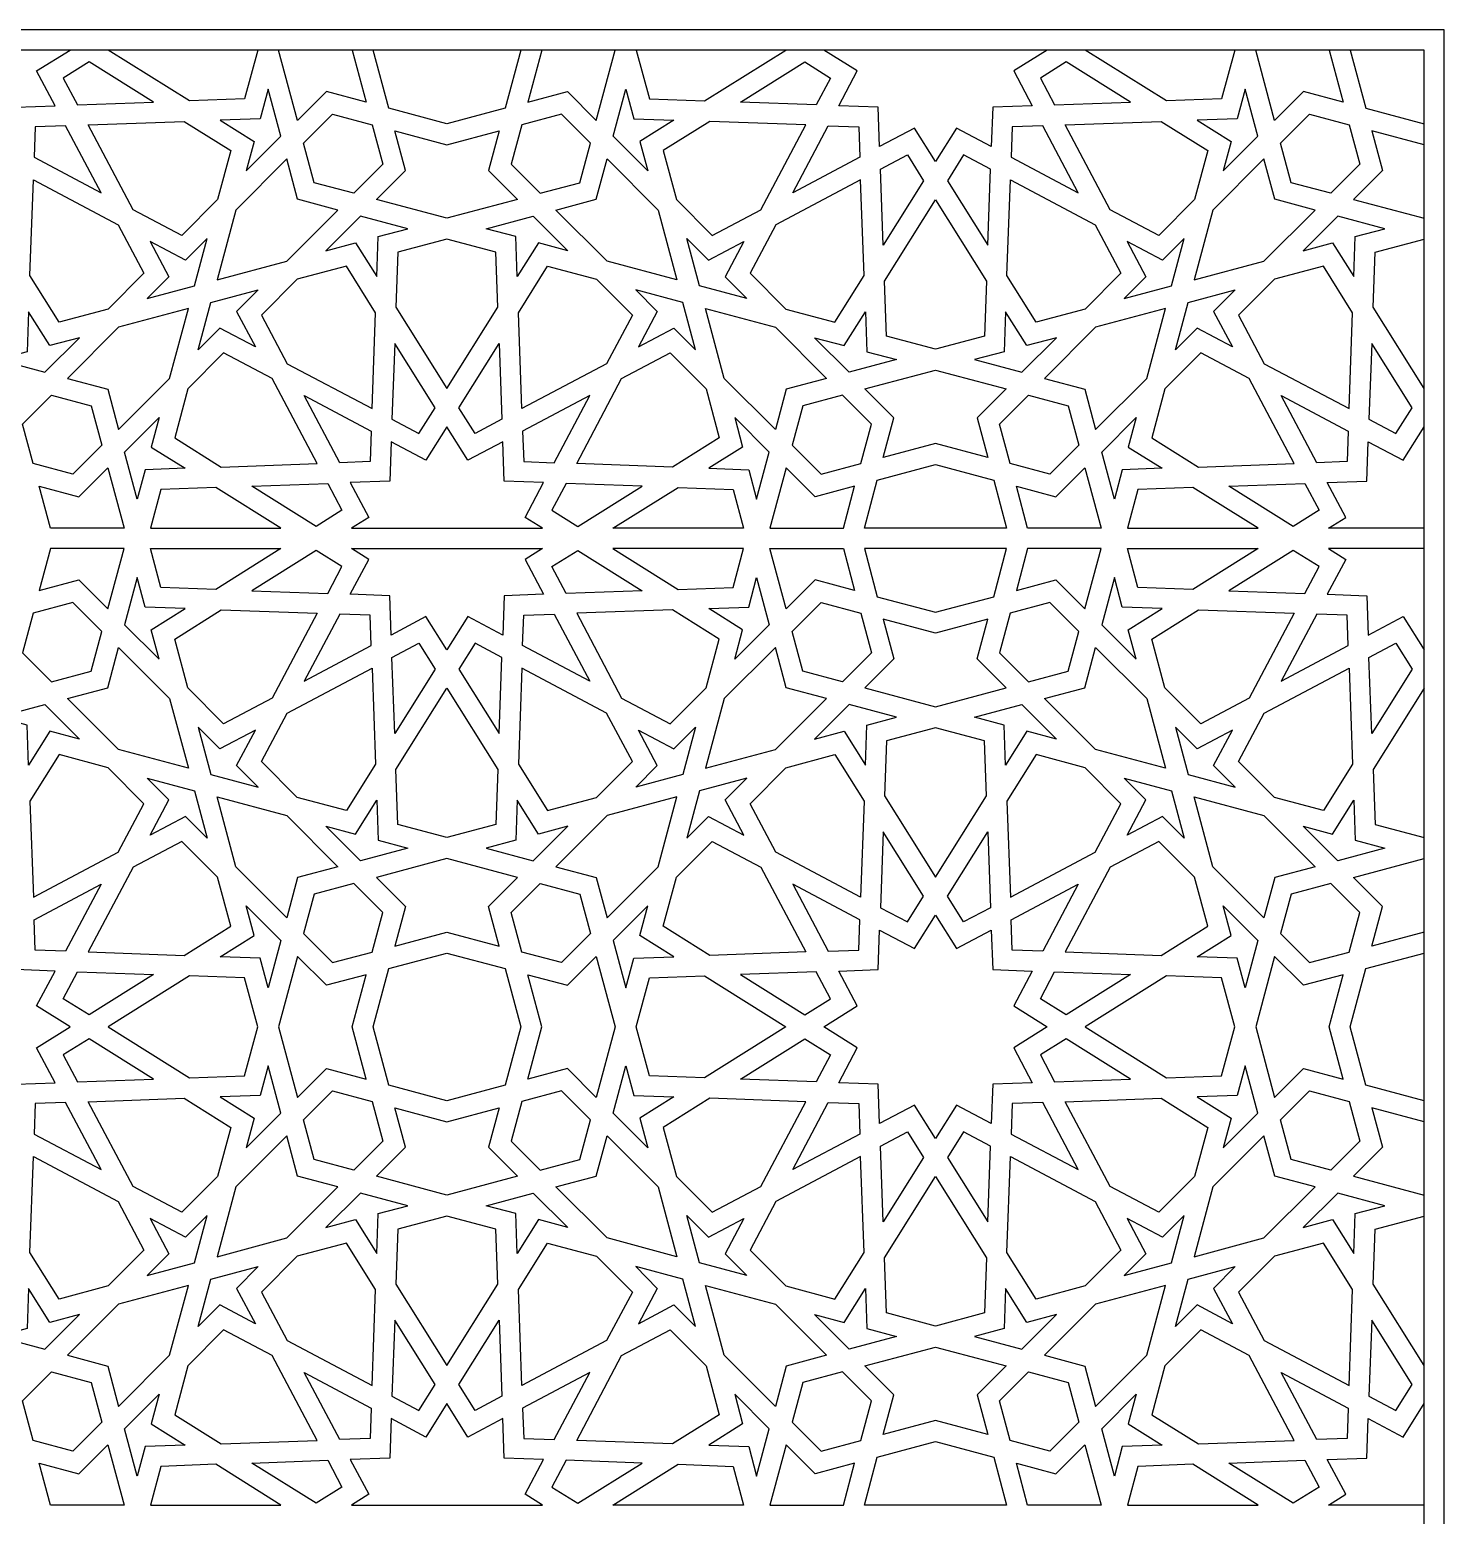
# Model space of a CAD drawing. Extents: x -1198 to 1735, y -1009 to 1923.
# Drawn here: x 339 to 1735, y 457 to 1923 of the extents above; entities that cross this region are included whole.
import ezdxf

# ---------------------------------------------------------------- set-up
doc = ezdxf.new("R2010")
doc.units = 0
doc.layers.add('LAYER_01', color=1, linetype='CONTINUOUS')

msp = doc.modelspace()

# ---------------------------------------------------------------- linework, layer by layer
at = {"layer": 'LAYER_01'}
for points in [[(-1198.1, -1009.4), (1734.6, -1009.4), (1734.6, 1923.2), (-1198.1, 1923.2)], [(-1178.1, -989.4), (1714.6, -989.4), (1714.6, 1903.2), (-1178.1, 1903.2)], [(371.8, 1875.5), (385.9, 1849), (460.8, 1851.7), (397.3, 1891.4)], [(1129, 1875.5), (1114.9, 1849), (1040, 1851.7), (1103.5, 1891.4)], [(1336, 1875.5), (1350.1, 1849), (1425, 1851.7), (1361.5, 1891.4)], [(586.4, 1818), (573.9, 1864.6), (566.1, 1835.4), (526.6, 1834), (560.1, 1813), (552.3, 1783.9)], [(914.4, 1818), (926.9, 1864.6), (934.7, 1835.4), (974.2, 1834), (940.7, 1813), (948.5, 1783.9)], [(1550.6, 1818), (1538.1, 1864.6), (1530.3, 1835.4), (1490.9, 1834), (1524.3, 1813), (1516.5, 1783.9)], [(637.5, 1839.9), (676.6, 1829.4), (687, 1790.4), (658.4, 1761.8), (619.4, 1772.2), (608.9, 1811.3)], [(863.3, 1839.9), (824.2, 1829.4), (813.7, 1790.4), (842.3, 1761.8), (881.4, 1772.2), (891.9, 1811.3)], [(1601.7, 1839.9), (1640.8, 1829.4), (1651.3, 1790.4), (1622.7, 1761.8), (1583.6, 1772.2), (1573.1, 1811.3)], [(344.1, 1827.4), (343, 1797.4), (409.2, 1762.3), (374.1, 1828.5)], [(524, 1755.6), (488.6, 1720.2), (440.7, 1745.6), (396.3, 1829.3), (491, 1832.7), (537, 1803.9)], [(750.4, 1737.1), (680.8, 1755.8), (709.4, 1784.4), (698.9, 1823.4), (750.4, 1809.6), (801.9, 1823.4), (791.4, 1784.4), (820, 1755.8)], [(976.8, 1755.6), (1012.2, 1720.2), (1060.1, 1745.6), (1104.5, 1829.3), (1009.8, 1832.7), (963.8, 1803.9)], [(1156.7, 1827.4), (1157.8, 1797.4), (1091.6, 1762.3), (1126.7, 1828.5)], [(1308.3, 1827.4), (1307.2, 1797.4), (1373.4, 1762.3), (1338.3, 1828.5)], [(1488.2, 1755.6), (1452.8, 1720.2), (1404.9, 1745.6), (1360.5, 1829.3), (1455.2, 1832.7), (1501.2, 1803.9)], [(642.8, 1745.2), (603, 1755.9), (592.4, 1795.7), (541.9, 1745.2), (523.5, 1676.3), (592.4, 1694.8)], [(857.9, 1745.2), (897.7, 1755.9), (908.4, 1795.7), (958.8, 1745.2), (977.3, 1676.3), (908.4, 1694.8)], [(1204.8, 1799.7), (1220.7, 1774.2), (1180.9, 1710.7), (1178.2, 1785.6)], [(1260.2, 1799.7), (1244.3, 1774.2), (1284.1, 1710.7), (1286.8, 1785.6)], [(1607.1, 1745.2), (1567.3, 1755.9), (1556.6, 1795.7), (1506.2, 1745.2), (1487.7, 1676.3), (1556.6, 1694.8)], [(415.9, 1647.5), (367.6, 1634.5), (338.8, 1680.5), (342.2, 1775.2), (425.9, 1730.8), (451.3, 1682.9)], [(1084.9, 1647.5), (1133.2, 1634.5), (1162, 1680.5), (1158.6, 1775.2), (1074.9, 1730.8), (1049.5, 1682.9)], [(1380.1, 1647.5), (1331.8, 1634.5), (1303, 1680.5), (1306.4, 1775.2), (1390.1, 1730.8), (1415.5, 1682.9)], [(1232.5, 1755.4), (1282.8, 1675.1), (1280.8, 1620.9), (1232.5, 1607.9), (1184.2, 1620.9), (1182.2, 1675.1)], [(665.1, 1739.3), (631, 1705.1), (660.2, 1713), (681.2, 1679.5), (682.6, 1719), (711.8, 1726.8)], [(835.6, 1739.3), (869.8, 1705.1), (840.6, 1713), (819.6, 1679.5), (818.2, 1719), (789, 1726.8)], [(1629.4, 1739.3), (1595.3, 1705.1), (1624.4, 1713), (1645.4, 1679.5), (1646.8, 1719), (1676, 1726.8)], [(501.2, 1670.3), (513.7, 1717), (492.3, 1695.6), (457.4, 1714.1), (475.9, 1679.2), (454.6, 1657.9)], [(750.4, 1569), (800.7, 1649.3), (798.7, 1703.5), (750.4, 1716.4), (702, 1703.5), (700.1, 1649.3)], [(999.6, 1670.3), (987.1, 1717), (1008.5, 1695.6), (1043.4, 1714.1), (1024.9, 1679.2), (1046.2, 1657.9)], [(1465.4, 1670.3), (1477.9, 1717), (1456.5, 1695.6), (1421.6, 1714.1), (1440.1, 1679.2), (1418.8, 1657.9)], [(602.7, 1676.9), (567.3, 1641.5), (592.8, 1593.5), (676.5, 1549.2), (679.9, 1643.8), (651.1, 1689.8)], [(898, 1676.9), (933.4, 1641.5), (908, 1593.5), (824.3, 1549.2), (820.9, 1643.8), (849.7, 1689.8)], [(1567, 1676.9), (1531.6, 1641.5), (1557, 1593.5), (1640.7, 1549.2), (1644.1, 1643.8), (1615.3, 1689.8)], [(517.5, 1654), (564.1, 1666.5), (542.8, 1645.2), (561.3, 1610.2), (526.4, 1628.8), (505, 1607.4)], [(983.3, 1654), (936.7, 1666.5), (958, 1645.2), (939.5, 1610.2), (974.4, 1628.8), (995.8, 1607.4)], [(1481.7, 1654), (1528.3, 1666.5), (1507, 1645.2), (1525.5, 1610.2), (1490.6, 1628.8), (1469.2, 1607.4)], [(336.1, 1605.4), (306.9, 1597.6), (353.5, 1585.1), (387.6, 1619.2), (358.5, 1611.4), (337.5, 1644.9)], [(375.8, 1579.1), (415.6, 1568.5), (426.3, 1528.7), (476.7, 1579.1), (495.2, 1648), (426.3, 1629.6)], [(1125, 1579.1), (1085.2, 1568.5), (1074.5, 1528.7), (1024.1, 1579.1), (1005.6, 1648), (1074.5, 1629.6)], [(1164.7, 1605.4), (1193.9, 1597.6), (1147.3, 1585.1), (1113.1, 1619.2), (1142.3, 1611.4), (1163.3, 1644.9)], [(1300.3, 1605.4), (1271.1, 1597.6), (1317.7, 1585.1), (1351.9, 1619.2), (1322.7, 1611.4), (1301.7, 1644.9)], [(1340.1, 1579.1), (1379.8, 1568.5), (1390.5, 1528.7), (1441, 1579.1), (1459.4, 1648), (1390.5, 1629.6)], [(722.6, 1524.7), (738.6, 1550.1), (698.8, 1613.6), (696.1, 1538.7)], [(778.1, 1524.7), (762.2, 1550.1), (802, 1613.6), (804.7, 1538.7)], [(1686.9, 1524.7), (1702.8, 1550.1), (1663, 1613.6), (1660.3, 1538.7)], [(494.7, 1568.8), (481.7, 1520.4), (527.7, 1491.6), (622.4, 1495), (578, 1578.8), (530, 1604.2)], [(1006.1, 1568.8), (1019.1, 1520.4), (973.1, 1491.6), (878.4, 1495), (922.8, 1578.8), (970.7, 1604.2)], [(1458.9, 1568.8), (1445.9, 1520.4), (1491.9, 1491.6), (1586.6, 1495), (1542.2, 1578.8), (1494.3, 1604.2)], [(1232.5, 1514.7), (1181, 1500.9), (1191.5, 1540), (1162.9, 1568.6), (1232.5, 1587.2), (1302.1, 1568.6), (1273.5, 1540), (1284, 1500.9)], [(409.8, 1513.1), (381.2, 1484.5), (342.1, 1494.9), (331.6, 1534), (360.2, 1562.6), (399.3, 1552.1)], [(674.6, 1496.9), (644.6, 1495.8), (609.5, 1562.1), (675.7, 1526.9)], [(826.2, 1496.9), (856.2, 1495.8), (891.3, 1562.1), (825.1, 1526.9)], [(1091, 1513.1), (1119.6, 1484.5), (1158.7, 1494.9), (1169.2, 1534), (1140.6, 1562.6), (1101.5, 1552.1)], [(1374, 1513.1), (1345.4, 1484.5), (1306.3, 1494.9), (1295.8, 1534), (1324.4, 1562.6), (1363.5, 1552.1)], [(1638.8, 1496.9), (1608.8, 1495.8), (1573.7, 1562.1), (1639.9, 1526.9)], [(452.6, 1488.9), (444.7, 1459.8), (432.3, 1506.4), (466.4, 1540.5), (458.6, 1511.3), (492, 1490.3)], [(1048.2, 1488.9), (1056, 1459.8), (1068.5, 1506.4), (1034.4, 1540.5), (1042.2, 1511.3), (1008.7, 1490.3)], [(1416.8, 1488.9), (1409, 1459.8), (1396.5, 1506.4), (1430.6, 1540.5), (1422.8, 1511.3), (1456.3, 1490.3)], [(750.4, 1531.3), (729.7, 1498.3), (695.3, 1516.5), (693.9, 1477.6), (655, 1476.2), (673.2, 1441.8), (656.2, 1431.1), (844.6, 1431.1), (827.5, 1441.8), (845.8, 1476.2), (806.9, 1477.6), (805.5, 1516.5), (771.1, 1498.3)], [(348.1, 1472.6), (387.1, 1462.2), (415.7, 1490.8), (431.7, 1431.1), (359.2, 1431.1)], [(1152.7, 1472.6), (1113.6, 1462.2), (1085, 1490.8), (1069.1, 1431.1), (1141.6, 1431.1)], [(1232.5, 1494), (1290, 1478.6), (1302.7, 1431.1), (1162.3, 1431.1), (1175, 1478.6)], [(1312.3, 1472.6), (1351.4, 1462.2), (1380, 1490.8), (1395.9, 1431.1), (1323.4, 1431.1)], [(522.3, 1471.4), (468, 1469.5), (457.8, 1431.1), (586.6, 1431.1)], [(646.8, 1448.9), (621.4, 1432.9), (557.9, 1472.7), (632.8, 1475.4)], [(853.9, 1448.9), (879.4, 1432.9), (942.9, 1472.7), (868, 1475.4)], [(978.5, 1471.4), (1032.7, 1469.5), (1043, 1431.1), (914.2, 1431.1)], [(1486.5, 1471.4), (1432.3, 1469.5), (1422, 1431.1), (1550.8, 1431.1)], [(1611.1, 1448.9), (1585.6, 1432.9), (1522.1, 1472.7), (1597, 1475.4)], [(348.1, 1369.6), (387.1, 1380.1), (415.7, 1351.5), (431.7, 1411.1), (359.2, 1411.1)], [(522.3, 1370.8), (468, 1372.8), (457.8, 1411.1), (586.6, 1411.1)], [(646.8, 1393.4), (621.4, 1409.3), (557.9, 1369.5), (632.8, 1366.8)], [(750.4, 1311), (729.7, 1344), (695.3, 1325.7), (693.9, 1364.6), (655, 1366), (673.2, 1400.4), (656.2, 1411.1), (844.6, 1411.1), (827.5, 1400.4), (845.8, 1366), (806.9, 1364.6), (805.5, 1325.7), (771.1, 1344)], [(853.9, 1393.4), (879.4, 1409.3), (942.9, 1369.5), (868, 1366.8)], [(978.5, 1370.8), (1032.7, 1372.8), (1043, 1411.1), (914.2, 1411.1)], [(1152.7, 1369.6), (1113.6, 1380.1), (1085, 1351.5), (1069.1, 1411.1), (1141.6, 1411.1)], [(1232.5, 1348.2), (1290, 1363.6), (1302.7, 1411.1), (1162.3, 1411.1), (1175, 1363.6)], [(1312.3, 1369.6), (1351.4, 1380.1), (1380, 1351.5), (1395.9, 1411.1), (1323.4, 1411.1)], [(1486.5, 1370.8), (1432.3, 1372.8), (1422, 1411.1), (1550.8, 1411.1)], [(1611.1, 1393.4), (1585.6, 1409.3), (1522.1, 1369.5), (1597, 1366.8)], [(452.6, 1353.3), (444.7, 1382.5), (432.3, 1335.9), (466.4, 1301.8), (458.6, 1330.9), (492, 1351.9)], [(1048.2, 1353.3), (1056, 1382.5), (1068.5, 1335.9), (1034.4, 1301.8), (1042.2, 1330.9), (1008.7, 1351.9)], [(1416.8, 1353.3), (1409, 1382.5), (1396.5, 1335.9), (1430.6, 1301.8), (1422.8, 1330.9), (1456.3, 1351.9)], [(409.8, 1329.2), (381.2, 1357.8), (342.1, 1347.3), (331.6, 1308.2), (360.2, 1279.6), (399.3, 1290.1)], [(494.7, 1273.5), (481.7, 1321.8), (527.7, 1350.6), (622.4, 1347.2), (578, 1263.5), (530, 1238.1)], [(1006.1, 1273.5), (1019.1, 1321.8), (973.1, 1350.6), (878.4, 1347.2), (922.8, 1263.5), (970.7, 1238.1)], [(1091, 1329.2), (1119.6, 1357.8), (1158.7, 1347.3), (1169.2, 1308.2), (1140.6, 1279.6), (1101.5, 1290.1)], [(1374, 1329.2), (1345.4, 1357.8), (1306.3, 1347.3), (1295.8, 1308.2), (1324.4, 1279.6), (1363.5, 1290.1)], [(1458.9, 1273.5), (1445.9, 1321.8), (1491.9, 1350.6), (1586.6, 1347.2), (1542.2, 1263.5), (1494.3, 1238.1)], [(674.6, 1345.3), (644.6, 1346.4), (609.5, 1280.2), (675.7, 1315.3)], [(826.2, 1345.3), (856.2, 1346.4), (891.3, 1280.2), (825.1, 1315.3)], [(1232.5, 1327.5), (1181, 1341.3), (1191.5, 1302.3), (1162.9, 1273.7), (1232.5, 1255), (1302.1, 1273.7), (1273.5, 1302.3), (1284, 1341.3)], [(1638.8, 1345.3), (1608.8, 1346.4), (1573.7, 1280.2), (1639.9, 1315.3)], [(375.8, 1263.1), (415.6, 1273.8), (426.3, 1313.6), (476.7, 1263.1), (495.2, 1194.2), (426.3, 1212.7)], [(722.6, 1317.6), (738.6, 1292.1), (698.8, 1228.6), (696.1, 1303.5)], [(778.1, 1317.6), (762.2, 1292.1), (802, 1228.6), (804.7, 1303.5)], [(1125, 1263.1), (1085.2, 1273.8), (1074.5, 1313.6), (1024.1, 1263.1), (1005.6, 1194.2), (1074.5, 1212.7)], [(1340.1, 1263.1), (1379.8, 1273.8), (1390.5, 1313.6), (1441, 1263.1), (1459.4, 1194.2), (1390.5, 1212.7)], [(1686.9, 1317.6), (1702.8, 1292.1), (1663, 1228.6), (1660.3, 1303.5)], [(602.7, 1165.4), (567.3, 1200.8), (592.8, 1248.7), (676.5, 1293.1), (679.9, 1198.4), (651.1, 1152.4)], [(898, 1165.4), (933.4, 1200.8), (908, 1248.7), (824.3, 1293.1), (820.9, 1198.4), (849.7, 1152.4)], [(1567, 1165.4), (1531.6, 1200.8), (1557, 1248.7), (1640.7, 1293.1), (1644.1, 1198.4), (1615.3, 1152.4)], [(750.4, 1273.3), (800.7, 1193), (798.7, 1138.8), (750.4, 1125.8), (702, 1138.8), (700.1, 1193)], [(336.1, 1236.8), (306.9, 1244.7), (353.5, 1257.1), (387.6, 1223), (358.5, 1230.8), (337.5, 1197.4)], [(1164.7, 1236.8), (1193.9, 1244.7), (1147.3, 1257.1), (1113.1, 1223), (1142.3, 1230.8), (1163.3, 1197.4)], [(1300.3, 1236.8), (1271.1, 1244.7), (1317.7, 1257.1), (1351.9, 1223), (1322.7, 1230.8), (1301.7, 1197.4)], [(517.5, 1188.2), (564.1, 1175.7), (542.8, 1197.1), (561.3, 1232), (526.4, 1213.5), (505, 1234.8)], [(983.3, 1188.2), (936.7, 1175.7), (958, 1197.1), (939.5, 1232), (974.4, 1213.5), (995.8, 1234.8)], [(1232.5, 1086.8), (1282.8, 1167.1), (1280.8, 1221.3), (1232.5, 1234.3), (1184.2, 1221.3), (1182.2, 1167.1)], [(1481.7, 1188.2), (1528.3, 1175.7), (1507, 1197.1), (1525.5, 1232), (1490.6, 1213.5), (1469.2, 1234.8)], [(415.9, 1194.7), (367.6, 1207.7), (338.8, 1161.7), (342.2, 1067), (425.9, 1111.4), (451.3, 1159.3)], [(1084.9, 1194.7), (1133.2, 1207.7), (1162, 1161.7), (1158.6, 1067), (1074.9, 1111.4), (1049.5, 1159.3)], [(1380.1, 1194.7), (1331.8, 1207.7), (1303, 1161.7), (1306.4, 1067), (1390.1, 1111.4), (1415.5, 1159.3)], [(501.2, 1171.9), (513.7, 1125.3), (492.3, 1146.6), (457.4, 1128.1), (475.9, 1163), (454.6, 1184.4)], [(999.6, 1171.9), (987.1, 1125.3), (1008.5, 1146.6), (1043.4, 1128.1), (1024.9, 1163), (1046.2, 1184.4)], [(1465.4, 1171.9), (1477.9, 1125.3), (1456.5, 1146.6), (1421.6, 1128.1), (1440.1, 1163), (1418.8, 1184.4)], [(642.8, 1097), (603, 1086.3), (592.4, 1046.6), (541.9, 1097), (523.5, 1165.9), (592.4, 1147.5)], [(665.1, 1103), (631, 1137.1), (660.2, 1129.3), (681.2, 1162.8), (682.6, 1123.3), (711.8, 1115.5)], [(835.6, 1103), (869.8, 1137.1), (840.6, 1129.3), (819.6, 1162.8), (818.2, 1123.3), (789, 1115.5)], [(857.9, 1097), (897.7, 1086.3), (908.4, 1046.6), (958.8, 1097), (977.3, 1165.9), (908.4, 1147.5)], [(1607.1, 1097), (1567.3, 1086.3), (1556.6, 1046.6), (1506.2, 1097), (1487.7, 1165.9), (1556.6, 1147.5)], [(1629.4, 1103), (1595.3, 1137.1), (1624.4, 1129.3), (1645.4, 1162.8), (1646.8, 1123.3), (1676, 1115.5)], [(1204.8, 1042.6), (1220.7, 1068), (1180.9, 1131.5), (1178.2, 1056.6)], [(1260.2, 1042.6), (1244.3, 1068), (1284.1, 1131.5), (1286.8, 1056.6)], [(524, 1086.7), (488.6, 1122), (440.7, 1096.6), (396.3, 1012.9), (491, 1009.5), (537, 1038.3)], [(976.8, 1086.7), (1012.2, 1122), (1060.1, 1096.6), (1104.5, 1012.9), (1009.8, 1009.5), (963.8, 1038.3)], [(1488.2, 1086.7), (1452.8, 1122), (1404.9, 1096.6), (1360.5, 1012.9), (1455.2, 1009.5), (1501.2, 1038.3)], [(750.4, 1105.1), (680.8, 1086.5), (709.4, 1057.9), (698.9, 1018.8), (750.4, 1032.6), (801.9, 1018.8), (791.4, 1057.9), (820, 1086.5)], [(344.1, 1014.8), (343, 1044.8), (409.2, 1079.9), (374.1, 1013.7)], [(637.5, 1002.4), (676.6, 1012.8), (687, 1051.9), (658.4, 1080.5), (619.4, 1070), (608.9, 1031)], [(863.3, 1002.4), (824.2, 1012.8), (813.7, 1051.9), (842.3, 1080.5), (881.4, 1070), (891.9, 1031)], [(1156.7, 1014.8), (1157.8, 1044.8), (1091.6, 1079.9), (1126.7, 1013.7)], [(1308.3, 1014.8), (1307.2, 1044.8), (1373.4, 1079.9), (1338.3, 1013.7)], [(1601.7, 1002.4), (1640.8, 1012.8), (1651.3, 1051.9), (1622.7, 1080.5), (1583.6, 1070), (1573.1, 1031)], [(586.4, 1024.3), (573.9, 977.6), (566.1, 1006.8), (526.6, 1008.2), (560.1, 1029.2), (552.3, 1058.4)], [(914.4, 1024.3), (926.9, 977.6), (934.7, 1006.8), (974.2, 1008.2), (940.7, 1029.2), (948.5, 1058.4)], [(1550.6, 1024.3), (1538.1, 977.6), (1530.3, 1006.8), (1490.9, 1008.2), (1524.3, 1029.2), (1516.5, 1058.4)], [(378.4, 939), (345.4, 959.7), (363.7, 994.1), (324.8, 995.5), (323.4, 1034.4), (289, 1016.2), (268.3, 1049.2), (247.6, 1016.2), (213.2, 1034.4), (211.8, 995.5), (172.9, 994.1), (191.1, 959.7), (158.1, 939), (191.1, 918.3), (172.9, 883.9), (211.8, 882.5), (213.2, 843.6), (247.6, 861.8), (268.3, 828.8), (289, 861.8), (323.4, 843.6), (324.8, 882.5), (363.7, 883.9), (345.4, 918.3)], [(1122.3, 939), (1155.3, 959.7), (1137.1, 994.1), (1176, 995.5), (1177.4, 1034.4), (1211.8, 1016.2), (1232.5, 1049.2), (1253.2, 1016.2), (1287.6, 1034.4), (1289, 995.5), (1327.9, 994.1), (1309.7, 959.7), (1342.7, 939), (1309.7, 918.3), (1327.9, 883.9), (1289, 882.5), (1287.6, 843.6), (1253.2, 861.8), (1232.5, 828.8), (1211.8, 861.8), (1177.4, 843.6), (1176, 882.5), (1137.1, 883.9), (1155.3, 918.3)], [(750.4, 1011.9), (807.9, 996.5), (823.3, 939), (807.9, 881.5), (750.4, 866.1), (692.9, 881.5), (677.5, 939), (692.9, 996.5)], [(584.3, 939), (602.9, 869.4), (631.5, 898), (670.6, 887.5), (656.8, 939), (670.6, 990.5), (631.5, 980), (602.9, 1008.6)], [(916.5, 939), (897.8, 869.4), (869.2, 898), (830.2, 887.5), (844, 939), (830.2, 990.5), (869.2, 980), (897.8, 1008.6)], [(1548.5, 939), (1567.2, 869.4), (1595.8, 898), (1634.8, 887.5), (1621, 939), (1634.8, 990.5), (1595.8, 980), (1567.2, 1008.6)], [(371.8, 966.8), (385.9, 993.3), (460.8, 990.6), (397.3, 950.8)], [(416.1, 939), (496.4, 888.7), (550.6, 890.7), (563.6, 939), (550.6, 987.4), (496.4, 989.3)], [(1084.7, 939), (1004.4, 888.7), (950.2, 890.7), (937.2, 939), (950.2, 987.4), (1004.4, 989.3)], [(1129, 966.8), (1114.9, 993.3), (1040, 990.6), (1103.5, 950.8)], [(1336, 966.8), (1350.1, 993.3), (1425, 990.6), (1361.5, 950.8)], [(1380.3, 939), (1460.6, 888.7), (1514.8, 890.7), (1527.8, 939), (1514.8, 987.4), (1460.6, 989.3)], [(371.8, 911.3), (385.9, 884.7), (460.8, 887.4), (397.3, 927.2)], [(1129, 911.3), (1114.9, 884.7), (1040, 887.4), (1103.5, 927.2)], [(1336, 911.3), (1350.1, 884.7), (1425, 887.4), (1361.5, 927.2)], [(586.4, 853.8), (573.9, 900.4), (566.1, 871.2), (526.6, 869.8), (560.1, 848.8), (552.3, 819.6)], [(914.4, 853.8), (926.9, 900.4), (934.7, 871.2), (974.2, 869.8), (940.7, 848.8), (948.5, 819.6)], [(1550.6, 853.8), (1538.1, 900.4), (1530.3, 871.2), (1490.9, 869.8), (1524.3, 848.8), (1516.5, 819.6)], [(524, 791.4), (488.6, 756), (440.7, 781.4), (396.3, 865.1), (491, 868.5), (537, 839.7)], [(637.5, 875.7), (676.6, 865.2), (687, 826.1), (658.4, 797.5), (619.4, 808), (608.9, 847.1)], [(863.3, 875.7), (824.2, 865.2), (813.7, 826.1), (842.3, 797.5), (881.4, 808), (891.9, 847.1)], [(976.8, 791.4), (1012.2, 756), (1060.1, 781.4), (1104.5, 865.1), (1009.8, 868.5), (963.8, 839.7)], [(1488.2, 791.4), (1452.8, 756), (1404.9, 781.4), (1360.5, 865.1), (1455.2, 868.5), (1501.2, 839.7)], [(1601.7, 875.7), (1640.8, 865.2), (1651.3, 826.1), (1622.7, 797.5), (1583.6, 808), (1573.1, 847.1)], [(344.1, 863.2), (343, 833.2), (409.2, 798.1), (374.1, 864.3)], [(750.4, 772.9), (680.8, 791.6), (709.4, 820.2), (698.9, 859.2), (750.4, 845.4), (801.9, 859.2), (791.4, 820.2), (820, 791.6)], [(1156.7, 863.2), (1157.8, 833.2), (1091.6, 798.1), (1126.7, 864.3)], [(1308.3, 863.2), (1307.2, 833.2), (1373.4, 798.1), (1338.3, 864.3)], [(642.8, 781), (603, 791.7), (592.4, 831.5), (541.9, 781), (523.5, 712.1), (592.4, 730.6)], [(857.9, 781), (897.7, 791.7), (908.4, 831.5), (958.8, 781), (977.3, 712.1), (908.4, 730.6)], [(1204.8, 835.5), (1220.7, 810), (1180.9, 746.5), (1178.2, 821.4)], [(1260.2, 835.5), (1244.3, 810), (1284.1, 746.5), (1286.8, 821.4)], [(1607.1, 781), (1567.3, 791.7), (1556.6, 831.5), (1506.2, 781), (1487.7, 712.1), (1556.6, 730.6)], [(415.9, 683.3), (367.6, 670.3), (338.8, 716.3), (342.2, 811), (425.9, 766.6), (451.3, 718.7)], [(1084.9, 683.3), (1133.2, 670.3), (1162, 716.3), (1158.6, 811), (1074.9, 766.6), (1049.5, 718.7)], [(1380.1, 683.3), (1331.8, 670.3), (1303, 716.3), (1306.4, 811), (1390.1, 766.6), (1415.5, 718.7)], [(1232.5, 791.2), (1282.8, 710.9), (1280.8, 656.7), (1232.5, 643.7), (1184.2, 656.7), (1182.2, 710.9)], [(665.1, 775), (631, 740.9), (660.2, 748.7), (681.2, 715.2), (682.6, 754.7), (711.8, 762.5)], [(835.6, 775), (869.8, 740.9), (840.6, 748.7), (819.6, 715.2), (818.2, 754.7), (789, 762.5)], [(1629.4, 775), (1595.3, 740.9), (1624.4, 748.7), (1645.4, 715.2), (1646.8, 754.7), (1676, 762.5)], [(501.2, 706.1), (513.7, 752.7), (492.3, 731.4), (457.4, 749.9), (475.9, 715), (454.6, 693.6)], [(750.4, 604.7), (800.7, 685), (798.7, 739.2), (750.4, 752.2), (702, 739.2), (700.1, 685)], [(999.6, 706.1), (987.1, 752.7), (1008.5, 731.4), (1043.4, 749.9), (1024.9, 715), (1046.2, 693.6)], [(1465.4, 706.1), (1477.9, 752.7), (1456.5, 731.4), (1421.6, 749.9), (1440.1, 715), (1418.8, 693.6)], [(602.7, 712.6), (567.3, 677.2), (592.8, 629.3), (676.5, 584.9), (679.9, 679.6), (651.1, 725.6)], [(898, 712.6), (933.4, 677.2), (908, 629.3), (824.3, 584.9), (820.9, 679.6), (849.7, 725.6)], [(1567, 712.6), (1531.6, 677.2), (1557, 629.3), (1640.7, 584.9), (1644.1, 679.6), (1615.3, 725.6)], [(517.5, 689.8), (564.1, 702.3), (542.8, 680.9), (561.3, 646), (526.4, 664.5), (505, 643.2)], [(983.3, 689.8), (936.7, 702.3), (958, 680.9), (939.5, 646), (974.4, 664.5), (995.8, 643.2)], [(1481.7, 689.8), (1528.3, 702.3), (1507, 680.9), (1525.5, 646), (1490.6, 664.5), (1469.2, 643.2)], [(336.1, 641.2), (306.9, 633.4), (353.5, 620.9), (387.6, 655), (358.5, 647.2), (337.5, 680.7)], [(375.8, 614.9), (415.6, 604.2), (426.3, 564.4), (476.7, 614.9), (495.2, 683.8), (426.3, 665.3)], [(1125, 614.9), (1085.2, 604.2), (1074.5, 564.4), (1024.1, 614.9), (1005.6, 683.8), (1074.5, 665.3)], [(1164.7, 641.2), (1193.9, 633.4), (1147.3, 620.9), (1113.1, 655), (1142.3, 647.2), (1163.3, 680.7)], [(1300.3, 641.2), (1271.1, 633.4), (1317.7, 620.9), (1351.9, 655), (1322.7, 647.2), (1301.7, 680.7)], [(1340.1, 614.9), (1379.8, 604.2), (1390.5, 564.4), (1441, 614.9), (1459.4, 683.8), (1390.5, 665.3)], [(722.6, 560.4), (738.6, 585.9), (698.8, 649.4), (696.1, 574.5)], [(778.1, 560.4), (762.2, 585.9), (802, 649.4), (804.7, 574.5)], [(1686.9, 560.4), (1702.8, 585.9), (1663, 649.4), (1660.3, 574.5)], [(494.7, 604.5), (481.7, 556.2), (527.7, 527.4), (622.4, 530.8), (578, 614.5), (530, 639.9)], [(1006.1, 604.5), (1019.1, 556.2), (973.1, 527.4), (878.4, 530.8), (922.8, 614.5), (970.7, 639.9)], [(1458.9, 604.5), (1445.9, 556.2), (1491.9, 527.4), (1586.6, 530.8), (1542.2, 614.5), (1494.3, 639.9)], [(1232.5, 550.5), (1181, 536.7), (1191.5, 575.8), (1162.9, 604.4), (1232.5, 623), (1302.1, 604.4), (1273.5, 575.8), (1284, 536.7)], [(409.8, 548.8), (381.2, 520.2), (342.1, 530.7), (331.6, 569.8), (360.2, 598.4), (399.3, 587.9)], [(674.6, 532.7), (644.6, 531.6), (609.5, 597.8), (675.7, 562.7)], [(826.2, 532.7), (856.2, 531.6), (891.3, 597.8), (825.1, 562.7)], [(1091, 548.8), (1119.6, 520.2), (1158.7, 530.7), (1169.2, 569.8), (1140.6, 598.4), (1101.5, 587.9)], [(1374, 548.8), (1345.4, 520.2), (1306.3, 530.7), (1295.8, 569.8), (1324.4, 598.4), (1363.5, 587.9)], [(1638.8, 532.7), (1608.8, 531.6), (1573.7, 597.8), (1639.9, 562.7)], [(452.6, 524.7), (444.7, 495.5), (432.3, 542.1), (466.4, 576.3), (458.6, 547.1), (492, 526.1)], [(1048.2, 524.7), (1056, 495.5), (1068.5, 542.1), (1034.4, 576.3), (1042.2, 547.1), (1008.7, 526.1)], [(1416.8, 524.7), (1409, 495.5), (1396.5, 542.1), (1430.6, 576.3), (1422.8, 547.1), (1456.3, 526.1)], [(750.4, 567.1), (729.7, 534.1), (695.3, 552.3), (693.9, 513.4), (655, 512), (673.2, 477.6), (656.2, 466.9), (844.6, 466.9), (827.5, 477.6), (845.8, 512), (806.9, 513.4), (805.5, 552.3), (771.1, 534.1)], [(1232.5, 529.8), (1290, 514.4), (1302.7, 466.9), (1162.3, 466.9), (1175, 514.4)], [(348.1, 508.4), (387.1, 497.9), (415.7, 526.5), (431.7, 466.9), (359.2, 466.9)], [(1152.7, 508.4), (1113.6, 497.9), (1085, 526.5), (1069.1, 466.9), (1141.6, 466.9)], [(1312.3, 508.4), (1351.4, 497.9), (1380, 526.5), (1395.9, 466.9), (1323.4, 466.9)], [(522.3, 507.2), (468, 505.2), (457.8, 466.9), (586.6, 466.9)], [(646.8, 484.6), (621.4, 468.7), (557.9, 508.5), (632.8, 511.2)], [(853.9, 484.6), (879.4, 468.7), (942.9, 508.5), (868, 511.2)], [(978.5, 507.2), (1032.7, 505.2), (1043, 466.9), (914.2, 466.9)], [(1486.5, 507.2), (1432.3, 505.2), (1422, 466.9), (1550.8, 466.9)], [(1611.1, 484.6), (1585.6, 468.7), (1522.1, 508.5), (1597, 511.2)]]:
    msp.add_lwpolyline(points, close=True, dxfattribs=at)
for points in [[(158.1, 1903.2), (191.1, 1882.6), (172.9, 1848.2), (211.8, 1846.7), (213.2, 1807.8), (247.6, 1826.1), (268.3, 1793.1), (289, 1826.1), (323.4, 1807.8), (324.8, 1846.7), (363.7, 1848.2), (345.4, 1882.6), (378.4, 1903.2)], [(563.6, 1903.2), (550.6, 1854.9), (496.4, 1852.9), (416.1, 1903.2)], [(656.8, 1903.2), (670.6, 1851.7), (631.5, 1862.2), (602.9, 1833.6), (584.3, 1903.2)], [(823.3, 1903.2), (807.9, 1845.8), (750.4, 1830.4), (692.9, 1845.8), (677.5, 1903.2)], [(844, 1903.2), (830.2, 1851.7), (869.2, 1862.2), (897.8, 1833.6), (916.5, 1903.2)], [(937.2, 1903.2), (950.2, 1854.9), (1004.4, 1852.9), (1084.7, 1903.2)], [(1342.7, 1903.2), (1309.7, 1882.6), (1327.9, 1848.2), (1289, 1846.7), (1287.6, 1807.8), (1253.2, 1826.1), (1232.5, 1793.1), (1211.8, 1826.1), (1177.4, 1807.8), (1176, 1846.7), (1137.1, 1848.2), (1155.3, 1882.6), (1122.3, 1903.2)], [(1527.8, 1903.2), (1514.8, 1854.9), (1460.6, 1852.9), (1380.3, 1903.2)], [(1621, 1903.2), (1634.8, 1851.7), (1595.8, 1862.2), (1567.2, 1833.6), (1548.5, 1903.2)], [(1641.7, 1903.2), (1657.1, 1845.8), (1714.6, 1830.4)], [(1714.6, 1809.6), (1663.1, 1823.4), (1673.6, 1784.4), (1645, 1755.8), (1714.6, 1737.1)], [(1714.6, 1569), (1664.3, 1649.3), (1666.3, 1703.5), (1714.6, 1716.4)], [(1714.6, 1431.1), (1620.4, 1431.1), (1637.5, 1441.8), (1619.2, 1476.2), (1658.1, 1477.6), (1659.5, 1516.5), (1693.9, 1498.3), (1714.6, 1531.3)], [(1714.6, 1411.1), (1620.4, 1411.1), (1637.5, 1400.4), (1619.2, 1366), (1658.1, 1364.6), (1659.5, 1325.7), (1693.9, 1344), (1714.6, 1311)], [(1714.6, 1273.3), (1664.3, 1193), (1666.3, 1138.8), (1714.6, 1125.8)], [(1714.6, 1032.6), (1663.1, 1018.8), (1673.6, 1057.9), (1645, 1086.5), (1714.6, 1105.1)], [(1714.6, 866.1), (1657.1, 881.5), (1641.7, 939), (1657.1, 996.5), (1714.6, 1011.9)], [(1714.6, 845.4), (1663.1, 859.2), (1673.6, 820.2), (1645, 791.6), (1714.6, 772.9)], [(1714.6, 604.7), (1664.3, 685), (1666.3, 739.2), (1714.6, 752.2)], [(1714.6, 466.9), (1620.4, 466.9), (1637.5, 477.6), (1619.2, 512), (1658.1, 513.4), (1659.5, 552.3), (1693.9, 534.1), (1714.6, 567.1)]]:
    msp.add_lwpolyline(points, dxfattribs=at)

doc.saveas('drawing.dxf')
